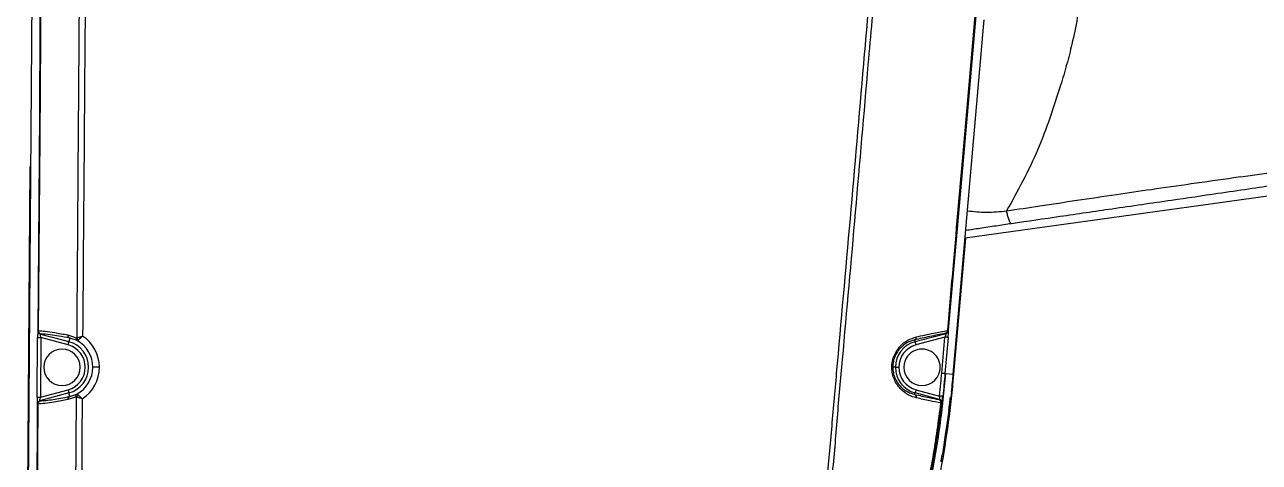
# Model space of a CAD drawing. Header units: millimetres. Extents: x -356 to 237, y 0 to 365.
# Drawn here: x 102.68 to 110.03, y 68.41 to 71.02 of the extents above; entities that cross this region are included whole.
import ezdxf

# ---------------------------------------------------------------- set-up
doc = ezdxf.new("R2010")
doc.units = ezdxf.units.MM

msp = doc.modelspace()

# ---------------------------------------------------------------- linework, layer by layer
at = {"color": 7, "linetype": 'Continuous', "lineweight": 25}
for p, q in [((102.7278, 71.3664), (102.6841, 65.2576)), ((108.2101, 68.9369), (108.391, 71.0045)), ((108.391, 71.0045), (108.3949, 71.0478)), ((102.6861, 65.8279), (102.7172, 70.1746)), ((102.7192, 70.1683), (102.7172, 70.1746)), ((108.283, 69.747), (108.2121, 68.9367)), ((102.7586, 68.8008), (102.7612, 69.1555)), ((102.7629, 69.1957), (102.7644, 69.1967)), ((102.7789, 69.1776), (102.7775, 69.1766)), ((102.7775, 69.1766), (102.9473, 69.1311)), ((102.7808, 69.1553), (102.7783, 68.8007)), ((102.9422, 69.1121), (102.7808, 69.1553)), ((102.9404, 69.1712), (102.9895, 69.1547)), ((102.9529, 69.1521), (102.9473, 69.1311)), ((102.9967, 69.1375), (102.9529, 69.1521)), ((107.9807, 69.1416), (107.9835, 69.1311)), ((107.9835, 69.1311), (108.1676, 69.1804)), ((108.1603, 69.1581), (107.9886, 69.1121)), ((108.1415, 68.9429), (108.1603, 69.1581)), ((108.1799, 69.1564), (108.1611, 68.9412)), ((108.1676, 69.1804), (108.1664, 69.1813)), ((108.1774, 69.1985), (108.1809, 69.1986)), ((108.1809, 69.1986), (108.1821, 69.1977)), ((103.1287, 68.9783), (103.0893, 68.9783)), ((107.8663, 68.9783), (107.8505, 68.9783)), ((107.8663, 68.9783), (107.886, 68.9783)), ((108.1611, 68.9412), (108.1649, 68.9409)), ((108.1649, 68.9409), (108.2101, 68.9369)), ((102.9473, 68.8256), (102.7744, 68.7793)), ((102.7744, 68.7793), (102.7758, 68.7783)), ((102.7783, 68.8007), (102.9422, 68.8446)), ((102.9869, 68.8008), (102.9405, 68.7855)), ((102.953, 68.8044), (102.9473, 68.8256)), ((102.953, 68.8044), (102.9943, 68.8179)), ((102.977, 66.5539), (102.993, 68.8007)), ((107.9811, 68.8165), (107.9835, 68.8256)), ((108.1278, 68.7869), (107.9835, 68.8256)), ((107.9886, 68.8446), (108.1286, 68.8071)), ((108.184, 68.721), (108.1955, 68.7991)), ((108.1932, 68.7995), (108.1955, 68.7991)), ((108.1959, 68.8013), (108.1955, 68.7991)), ((102.7612, 68.7594), (102.7598, 68.7604)), ((108.1409, 68.7648), (108.1372, 68.7653)), ((108.1391, 68.4165), (108.138, 68.4166)), ((108.1391, 68.4165), (108.1389, 68.4155)), ((108.1391, 68.4165), (108.1456, 68.4607))]:
    msp.add_line(p, q, dxfattribs=at)
at = {"color": 7, "linetype": 'Continuous', "lineweight": 25, "flags": 128}
for points in [[(102.7644, 69.1967), (102.7736, 70.4903), (102.7772, 70.9985), (102.7808, 71.5067)], [(102.7817, 71.5067), (102.7733, 70.3517), (102.765, 69.1967)], [(108.3729, 71.3928), (108.2654, 70.164), (108.1809, 69.1986)], [(111.8481, 70.2439), (109.6843, 69.9423), (108.2809, 69.7467)], [(102.7612, 69.1555), (102.7617, 69.1555), (102.7629, 69.1555), (102.7647, 69.1554), (102.7672, 69.1554), (102.7701, 69.1554), (102.7735, 69.1554), (102.7771, 69.1554), (102.7808, 69.1553)], [(108.1799, 69.1564), (108.1794, 69.1564), (108.1782, 69.1565), (108.1764, 69.1567), (108.1739, 69.1569), (108.171, 69.1572), (108.1676, 69.1575), (108.164, 69.1578), (108.1603, 69.1581)], [(102.9422, 69.1121), (102.9432, 69.1157), (102.9441, 69.1192), (102.945, 69.1225), (102.9457, 69.1253), (102.9464, 69.1277), (102.9469, 69.1295), (102.9472, 69.1306), (102.9473, 69.1311)], [(107.9886, 69.1121), (107.9877, 69.1157), (107.9867, 69.1192), (107.9859, 69.1225), (107.9851, 69.1253), (107.9845, 69.1277), (107.984, 69.1295), (107.9837, 69.1306), (107.9835, 69.1311)], [(108.1611, 68.9412), (108.1606, 68.9413), (108.1594, 68.9414), (108.1575, 68.9415), (108.1551, 68.9417), (108.1521, 68.942), (108.1488, 68.9423), (108.1452, 68.9426), (108.1415, 68.9429)], [(102.7586, 68.8008), (102.7591, 68.8008), (102.7603, 68.8008), (102.7622, 68.8008), (102.7647, 68.8008), (102.7676, 68.8008), (102.771, 68.8007), (102.7746, 68.8007), (102.7783, 68.8007)], [(102.9422, 68.8446), (102.9432, 68.841), (102.9441, 68.8375), (102.945, 68.8342), (102.9457, 68.8314), (102.9464, 68.829), (102.9469, 68.8272), (102.9472, 68.8261), (102.9473, 68.8256)], [(107.9886, 68.8446), (107.9877, 68.841), (107.9867, 68.8375), (107.9859, 68.8342), (107.9851, 68.8314), (107.9845, 68.829), (107.984, 68.8272), (107.9837, 68.8261), (107.9835, 68.8256)], [(108.1481, 68.805), (108.1476, 68.805), (108.1464, 68.8052), (108.1446, 68.8054), (108.1421, 68.8056), (108.1392, 68.8059), (108.1359, 68.8063), (108.1323, 68.8067), (108.1286, 68.8071)], [(108.2004, 68.8321), (108.1979, 68.8152), (108.1959, 68.8013)], [(102.7618, 68.7594), (102.7535, 67.6021), (102.7493, 67.0235), (102.7449, 66.4457)], [(108.184, 68.721), (108.1736, 68.6505), (108.1625, 68.575), (108.1538, 68.5161), (108.1456, 68.4607)]]:
    msp.add_lwpolyline(points, dxfattribs=at)
at = {"color": 7, "linetype": 'Continuous', "lineweight": 25}
for centre, radius, start, end in [((102.7824, 69.1954), 0.0196, 180.15648, 255.23281), ((102.7826, 69.1956), 0.0197, 179.64625, 254.93117), ((102.7841, 69.1966), 0.0197, 179.64535, 254.93376), ((102.7845, 69.1964), 0.0196, 179.15896, 254.29484), ((102.9588, 69.1696), 0.0185, 174.98039, 251.439), ((103.0061, 69.1515), 0.0169, 168.98937, 235.97592), ((103.019, 69.1583), 0.0237, 188.80581, 229.75348), ((102.9064, 68.9783), 0.2223, 0.00093, 56.48604), ((107.9741, 69.1569), 0.0167, 293.3841, 8.24765), ((108.159, 69.1986), 0.0184, 287.85152, 359.6266), ((108.1613, 69.2003), 0.0197, 285.07527, 354.94168), ((108.1624, 69.1994), 0.0197, 285.06107, 354.95588), ((102.9064, 68.9783), 0.1083, 0.00031, 179.99969), ((102.9064, 68.9783), 0.1385, 284.99965, 75.00035), ((102.9064, 68.9783), 0.1581, 285.00038, 74.99962), ((102.9064, 68.9783), 0.183, 0.00108, 60.42104), ((108.0245, 68.9783), 0.1581, 104.9985, 180.00078), ((108.0245, 68.9783), 0.1385, 105.00167, 179.99924), ((108.0245, 68.9783), 0.1083, 337.47745, 157.47759), ((108.0245, 68.9783), 0.1083, 157.47793, 337.47712), ((102.9064, 68.9783), 0.1083, 180.00031, 359.99969), ((102.9064, 68.9783), 0.183, 298.71097, 0.00055), ((102.9064, 68.9783), 0.2223, 302.66363, 359.99929), ((108.0245, 68.9783), 0.1581, 179.99922, 255.0015), ((108.0245, 68.9783), 0.1385, 180.00076, 254.99833), ((102.7795, 68.7602), 0.0197, 105.06753, 179.52776), ((102.7809, 68.7593), 0.0197, 105.07539, 179.51818), ((102.7814, 68.7594), 0.0196, 105.67188, 180.01629), ((102.9589, 68.7869), 0.0184, 108.67493, 184.42852), ((103.0035, 68.8038), 0.0169, 123.21536, 190.30837), ((103.0164, 68.7967), 0.0238, 129.48358, 170.26718), ((107.9741, 68.8001), 0.0179, 346.19816, 66.96052), ((108.1186, 68.7684), 0.0189, 350.36314, 71.52963), ((108.1213, 68.7671), 0.0197, 353.37914, 74.91547), ((108.1226, 68.7679), 0.0197, 353.3793, 74.93422)]:
    msp.add_arc(centre, radius, start, end, dxfattribs=at)
for points, knots in [([(106.7568, 66.7597), (106.8243, 66.8502), (106.9593, 67.0309), (107.1375, 67.3179), (107.2847, 67.6212), (107.3925, 67.941), (107.4589, 68.2721), (107.4867, 68.608), (107.5609, 69.4449), (107.6347, 70.2699), (107.7031, 71.0833), (107.7348, 71.382), (107.7383, 71.6849), (107.6997, 71.9866), (107.6226, 72.2818), (107.5079, 72.5645), (107.3574, 72.8298), (107.1737, 73.0738), (106.9604, 73.2918), (106.7204, 73.4801), (106.458, 73.6362), (106.1776, 73.7556), (105.8839, 73.8407), (105.6824, 73.8643), (105.5814, 73.8762)], [0, 0, 0, 0, 0.040049, 0.080022, 0.119662, 0.15941, 0.199404, 0.239163, 0.278913, 0.497538, 0.533029, 0.56852, 0.604113, 0.64022, 0.676108, 0.712057, 0.74817, 0.784014, 0.820127, 0.856075, 0.891961, 0.928112, 0.963965, 1, 1, 1, 1]), ([(105.5835, 73.9033), (105.673, 73.8928), (105.8512, 73.8719), (106.1122, 73.8023), (106.3639, 73.706), (106.6028, 73.5811), (106.8261, 73.4302), (107.0309, 73.2551), (107.2145, 73.0579), (107.3749, 72.8414), (107.5099, 72.6083), (107.6176, 72.3612), (107.6967, 72.1036), (107.7457, 71.8389), (107.7653, 71.5712), (107.7506, 71.3059), (107.7254, 71.0437), (107.6602, 70.2832), (107.5923, 69.4949), (107.5178, 68.6787), (107.4929, 68.3309), (107.4367, 67.9843), (107.3328, 67.6466), (107.1825, 67.3258), (106.9951, 67.0243), (106.8509, 66.8365), (106.7789, 66.7428)], [0, 0, 0, 0, 0.031708, 0.0632, 0.094889, 0.126548, 0.158007, 0.189678, 0.221312, 0.252768, 0.284449, 0.316077, 0.347541, 0.379248, 0.41076, 0.441917, 0.472769, 0.503619, 0.710934, 0.751657, 0.7925, 0.833821, 0.875118, 0.916614, 0.958341, 1, 1, 1, 1]), ([(102.9955, 69.1546), (102.9993, 69.6794), (103.0037, 70.2866), (103.0087, 70.9763), (103.0104, 71.2237), (103.0125, 71.4717), (103.0134, 71.7219), (103.0393, 71.8873), (103.0523, 71.9704)], [0, 0, 0, 0, 0.558663, 0.646453, 0.734246, 0.822031, 0.910613, 1, 1, 1, 1]), ([(103.0843, 71.9532), (103.07, 71.8496), (103.0414, 71.6425), (103.0472, 71.3291), (103.0426, 71.0167), (103.0408, 70.7041), (103.0359, 70.0865), (103.0321, 69.573), (103.0291, 69.1637)], [0, 0, 0, 0, 0.112268, 0.224222, 0.33619, 0.448158, 0.560126, 1, 1, 1, 1]), ([(108.9979, 71.7342), (108.9989, 71.7101), (109.0008, 71.6605), (109.0008, 71.5683), (108.9956, 71.42), (108.9739, 71.1916), (108.9326, 70.9659), (108.8861, 70.7804), (108.8614, 70.6992), (108.8491, 70.6585)], [0, 0, 0, 0, 0.066312, 0.136659, 0.253369, 0.474232, 0.76676, 0.883119, 1, 1, 1, 1]), ([(108.1774, 69.1985), (108.1887, 69.3282), (108.2206, 69.694), (108.2842, 70.4256), (108.3362, 71.0275), (108.3679, 71.3933)], [0, 0, 0, 0, 0.177278, 0.5, 1, 1, 1, 1]), ([(108.5278, 69.9101), (108.5939, 69.9202), (108.7331, 69.9416), (108.9512, 69.9742), (109.1722, 70.007), (109.3993, 70.0399), (109.6317, 70.0732), (109.8691, 70.1078), (110.0573, 70.1318), (110.1913, 70.1495), (110.2818, 70.1614), (110.3743, 70.1735), (110.4685, 70.1858), (110.5647, 70.1984), (110.6627, 70.2111), (110.7665, 70.2246), (110.9325, 70.2464), (111.1454, 70.2749), (111.3861, 70.3063), (111.5865, 70.3318), (111.744, 70.3516), (111.9095, 70.3698), (112.0964, 70.3949), (112.3164, 70.4228), (112.5279, 70.4498), (112.7218, 70.4744), (112.9098, 70.498), (113.0746, 70.5193), (113.2231, 70.5389), (113.3475, 70.5555), (113.473, 70.5721), (113.5972, 70.5888), (113.7213, 70.6055), (113.9014, 70.6298), (114.1412, 70.6625), (114.3407, 70.6904), (114.4418, 70.7045)], [0, 0, 0, 0, 0.033613, 0.070819, 0.110835, 0.145956, 0.186175, 0.228878, 0.266558, 0.281543, 0.296845, 0.312463, 0.328396, 0.344643, 0.361204, 0.378079, 0.397262, 0.445411, 0.486075, 0.51929, 0.546944, 0.565913, 0.602998, 0.641709, 0.677434, 0.710185, 0.739973, 0.772682, 0.793698, 0.815297, 0.835772, 0.85734, 0.878322, 0.898719, 0.948691, 1, 1, 1, 1]), ([(108.8491, 70.6585), (108.8075, 70.5278), (108.7249, 70.2678), (108.5933, 70.0289), (108.5278, 69.9101)], [0, 0, 0, 0, 0.5028304, 1, 1, 1, 1]), ([(114.4418, 70.677), (114.3707, 70.6669), (114.2393, 70.6482), (114.0584, 70.6225), (113.91, 70.6014), (113.7673, 70.5811), (113.6309, 70.5617), (113.4899, 70.5416), (113.36, 70.5231), (113.2302, 70.5046), (113.0955, 70.4854), (112.9942, 70.471), (112.9281, 70.4616), (112.9015, 70.4579), (112.8785, 70.4546), (112.8606, 70.452), (112.8498, 70.4505), (112.8375, 70.4488), (112.7988, 70.4433), (112.7219, 70.4323), (112.6185, 70.4176), (112.5141, 70.4028), (112.4231, 70.3898), (112.3372, 70.3776), (112.2679, 70.3678), (112.2114, 70.3597), (112.167, 70.3534), (112.1136, 70.3458), (112.0551, 70.3375), (111.9961, 70.3291), (111.9479, 70.3222), (111.915, 70.3175), (111.8977, 70.3151), (111.8857, 70.3133), (111.8425, 70.3072), (111.7553, 70.2947), (111.6543, 70.2803), (111.5635, 70.2674), (111.4896, 70.2568), (111.4029, 70.2445), (111.2964, 70.2293), (111.1729, 70.2117), (111.0445, 70.1934), (110.9275, 70.1768), (110.8331, 70.1633), (110.7515, 70.1517), (110.6738, 70.1406), (110.5907, 70.1287), (110.4696, 70.1115), (110.3173, 70.0897), (110.1385, 70.0643), (109.9623, 70.0389), (109.7543, 70.0085), (109.4834, 69.969), (109.1705, 69.9234), (108.853, 69.877), (108.6538, 69.8479), (108.5574, 69.8339)], [0, 0, 0, 0, 0.0362423, 0.0669766, 0.0922029, 0.1119211, 0.139678, 0.1617449, 0.1838111, 0.2058773, 0.2279428, 0.2524577, 0.2575007, 0.2616715, 0.2659746, 0.2692657, 0.2707992, 0.2714635, 0.2755425, 0.2905248, 0.3106411, 0.3282678, 0.3437315, 0.357032, 0.3720671, 0.3790187, 0.385877, 0.3946983, 0.4062079, 0.4157166, 0.4247892, 0.4307353, 0.432536, 0.4335593, 0.436872, 0.4545645, 0.4780105, 0.4883485, 0.5008903, 0.5156356, 0.5325847, 0.5551389, 0.5785919, 0.5980396, 0.6148057, 0.6267251, 0.6396308, 0.654405, 0.6690952, 0.7013763, 0.7320457, 0.7602264, 0.7912297, 0.8381009, 0.8983896, 0.9508452, 1, 1, 1, 1]), ([(108.2953, 69.9105), (108.3321, 69.9068), (108.4096, 69.8989), (108.4872, 69.9062), (108.5278, 69.9101)], [0, 0, 0, 0, 0.475792, 1, 1, 1, 1]), ([(108.5574, 69.8339), (108.5547, 69.8359), (108.5462, 69.8424), (108.5409, 69.8613), (108.5333, 69.8842), (108.5297, 69.9011), (108.5278, 69.9101)], [0, 0, 0, 0, 0.119719, 0.380291, 0.67052, 1, 1, 1, 1]), ([(108.5574, 69.8339), (108.5267, 69.8293), (108.4638, 69.82), (108.373, 69.8061), (108.3129, 69.797), (108.285, 69.7928)], [0, 0, 0, 0, 0.337719, 0.692473, 1, 1, 1, 1]), ([(102.7627, 69.1953), (102.7625, 69.1936), (102.7619, 69.1882), (102.7616, 69.1789), (102.7613, 69.1673), (102.7612, 69.1595), (102.7612, 69.1555)], [0, 0, 0, 0, 0.129365, 0.40899, 0.698792, 1, 1, 1, 1]), ([(102.7629, 69.1957), (102.7629, 69.1957), (102.7628, 69.1956), (102.7628, 69.1954), (102.7627, 69.1953)], [0, 0, 0, 0, 0.419337, 1, 1, 1, 1]), ([(102.7644, 69.1967), (102.7644, 69.1967), (102.7646, 69.1967), (102.7648, 69.1967), (102.765, 69.1967)], [0, 0, 0, 0, 0.4042301, 1, 1, 1, 1]), ([(102.765, 69.1967), (102.7788, 69.1956), (102.8115, 69.1928), (102.87, 69.1843), (102.9145, 69.1761), (102.9404, 69.1712)], [0, 0, 0, 0, 0.235489, 0.554559, 1, 1, 1, 1]), ([(102.7774, 69.1764), (102.7774, 69.1765), (102.7774, 69.1765), (102.7775, 69.1766), (102.7775, 69.1766)], [0, 0, 0, 0, 0.661012, 1, 1, 1, 1]), ([(102.7808, 69.1553), (102.7803, 69.1581), (102.7793, 69.1627), (102.7781, 69.169), (102.7774, 69.1733), (102.7774, 69.1757), (102.7774, 69.1764)], [0, 0, 0, 0, 0.3943946, 0.6681118, 0.8944806, 1, 1, 1, 1]), ([(102.7792, 69.1776), (102.7792, 69.1776), (102.7791, 69.1776), (102.779, 69.1776), (102.7789, 69.1776)], [0, 0, 0, 0, 0.710351, 1, 1, 1, 1]), ([(102.9529, 69.1521), (102.9309, 69.1562), (102.8922, 69.1635), (102.8344, 69.1726), (102.7984, 69.1758), (102.7792, 69.1776)], [0, 0, 0, 0, 0.382726, 0.672069, 1, 1, 1, 1]), ([(102.9895, 69.1547), (102.9907, 69.1543), (102.9927, 69.1535), (102.9947, 69.1543), (102.9955, 69.1546)], [0, 0, 0, 0, 0.556254, 1, 1, 1, 1]), ([(102.9955, 69.1546), (102.9977, 69.1552), (103.0026, 69.1566), (103.0106, 69.1588), (103.0196, 69.1612), (103.0259, 69.1628), (103.0291, 69.1637)], [0, 0, 0, 0, 0.19655, 0.439746, 0.712564, 1, 1, 1, 1]), ([(103.0291, 69.1637), (103.0264, 69.1613), (103.0215, 69.157), (103.0145, 69.1505), (103.0087, 69.145), (103.0051, 69.1416), (103.0037, 69.1402)], [0, 0, 0, 0, 0.307339, 0.569133, 0.825251, 1, 1, 1, 1]), ([(107.9915, 68.7958), (107.9756, 68.8006), (107.942, 68.8108), (107.8963, 68.8452), (107.8657, 68.8875), (107.8498, 68.9304), (107.8439, 68.9673), (107.8456, 69.0056), (107.8551, 69.0423), (107.8711, 69.0751), (107.8974, 69.11), (107.9367, 69.1424), (107.9734, 69.1539), (107.9907, 69.1593)], [0, 0, 0, 0, 0.098509, 0.208117, 0.334426, 0.404913, 0.479495, 0.556155, 0.632024, 0.704335, 0.771902, 0.892703, 1, 1, 1, 1]), ([(107.9807, 69.1416), (107.9649, 69.1366), (107.934, 69.1269), (107.9003, 69.0998), (107.8776, 69.0719), (107.8627, 69.0439), (107.8524, 69.0125), (107.8512, 68.9897), (107.8505, 68.9783)], [0, 0, 0, 0, 0.220003, 0.428378, 0.563874, 0.697302, 0.848922, 1, 1, 1, 1]), ([(108.1646, 69.1811), (108.1332, 69.1746), (108.0717, 69.1621), (108.0106, 69.1483), (107.9807, 69.1416)], [0, 0, 0, 0, 0.5124374, 1, 1, 1, 1]), ([(107.9907, 69.1593), (108.0246, 69.1669), (108.0867, 69.1808), (108.1492, 69.193), (108.1774, 69.1985)], [0, 0, 0, 0, 0.547364, 1, 1, 1, 1]), ([(108.1676, 69.1804), (108.1676, 69.1803), (108.1677, 69.1797), (108.1673, 69.1784), (108.1668, 69.1763), (108.1656, 69.1726), (108.1634, 69.1664), (108.1615, 69.1612), (108.1603, 69.1581)], [0, 0, 0, 0, 0.019951, 0.074763, 0.165766, 0.292145, 0.573344, 1, 1, 1, 1]), ([(108.1664, 69.1813), (108.1662, 69.1813), (108.1656, 69.1813), (108.165, 69.1811), (108.1646, 69.1811)], [0, 0, 0, 0, 0.351748, 1, 1, 1, 1]), ([(108.1799, 69.1564), (108.1804, 69.162), (108.1813, 69.1725), (108.1819, 69.1855), (108.1826, 69.1937), (108.1822, 69.1969), (108.1821, 69.1977)], [0, 0, 0, 0, 0.4078419, 0.7654775, 0.9396052, 1, 1, 1, 1]), ([(103.0037, 69.1402), (103.0025, 69.1391), (103.0005, 69.1372), (102.9978, 69.1374), (102.9967, 69.1375)], [0, 0, 0, 0, 0.570598, 1, 1, 1, 1]), ([(108.1649, 68.9409), (108.1544, 68.837), (108.1315, 68.6107), (108.0684, 68.2552), (107.9832, 67.8735), (107.8878, 67.5373), (107.792, 67.2618), (107.7058, 67.0536), (107.6146, 66.8717), (107.5163, 66.7197), (107.4021, 66.5846), (107.2704, 66.4578), (107.1217, 66.3265), (106.9686, 66.184), (106.8292, 66.0279), (106.7076, 65.854), (106.6041, 65.6616), (106.5107, 65.433), (106.4645, 65.2648), (106.4398, 65.1749)], [0, 0, 0, 0, 0.073632, 0.160427, 0.254544, 0.349495, 0.406756, 0.460249, 0.50839, 0.550075, 0.587673, 0.632921, 0.678952, 0.727587, 0.780471, 0.826234, 0.876995, 0.934303, 1, 1, 1, 1]), ([(108.2121, 68.9367), (108.2027, 68.8409), (108.1837, 68.6491), (108.1361, 68.363), (108.0787, 68.078), (108.0102, 67.7959), (107.9306, 67.5176), (107.8448, 67.2664), (107.7532, 67.0432), (107.6678, 66.8707), (107.5801, 66.7296), (107.494, 66.6175), (107.3648, 66.4786), (107.1877, 66.3214), (106.9772, 66.1319), (106.8627, 65.9837), (106.8058, 65.9101)], [0, 0, 0, 0, 0.083856, 0.167954, 0.25251, 0.337132, 0.420822, 0.504668, 0.568235, 0.630952, 0.672116, 0.712834, 0.753911, 0.837197, 0.919115, 1, 1, 1, 1]), ([(107.8505, 68.9783), (107.8512, 68.9676), (107.8525, 68.9461), (107.8622, 68.9149), (107.8775, 68.8859), (107.902, 68.8561), (107.9366, 68.8298), (107.9669, 68.8208), (107.9811, 68.8165)], [0, 0, 0, 0, 0.143205, 0.287597, 0.432966, 0.57911, 0.802288, 1, 1, 1, 1]), ([(108.1286, 68.8071), (108.1312, 68.8324), (108.1358, 68.8777), (108.1397, 68.923), (108.1415, 68.9429)], [0, 0, 0, 0, 0.5599963, 1, 1, 1, 1]), ([(108.1611, 68.9412), (108.1591, 68.9187), (108.1552, 68.8733), (108.1505, 68.8279), (108.1481, 68.805)], [0, 0, 0, 0, 0.495348, 1, 1, 1, 1]), ([(108.2004, 68.8321), (108.2023, 68.8518), (108.2057, 68.8867), (108.2087, 68.9216), (108.2101, 68.9369)], [0, 0, 0, 0, 0.562774, 1, 1, 1, 1]), ([(102.7586, 68.8008), (102.7586, 68.7953), (102.7585, 68.785), (102.759, 68.7724), (102.759, 68.7643), (102.7596, 68.7612), (102.7598, 68.7604)], [0, 0, 0, 0, 0.406905, 0.764305, 0.938813, 1, 1, 1, 1]), ([(102.9405, 68.7855), (102.9138, 68.7805), (102.8683, 68.772), (102.8086, 68.7633), (102.7757, 68.7606), (102.7618, 68.7594)], [0, 0, 0, 0, 0.4511195, 0.7692942, 1, 1, 1, 1]), ([(102.7744, 68.7793), (102.7743, 68.7794), (102.7741, 68.7799), (102.7744, 68.7812), (102.7745, 68.7832), (102.7752, 68.7868), (102.7764, 68.7927), (102.7776, 68.7977), (102.7783, 68.8007)], [0, 0, 0, 0, 0.021509, 0.07733, 0.168909, 0.295057, 0.578214, 1, 1, 1, 1]), ([(102.7758, 68.7783), (102.7759, 68.7783), (102.7759, 68.7783), (102.776, 68.7783), (102.7761, 68.7783)], [0, 0, 0, 0, 0.409609, 1, 1, 1, 1]), ([(102.7761, 68.7783), (102.7874, 68.7792), (102.8133, 68.7812), (102.8539, 68.7867), (102.9016, 68.7945), (102.9346, 68.8008), (102.953, 68.8044)], [0, 0, 0, 0, 0.18984, 0.436409, 0.685878, 1, 1, 1, 1]), ([(102.993, 68.8007), (102.9918, 68.8011), (102.9898, 68.8019), (102.9878, 68.8011), (102.9869, 68.8008)], [0, 0, 0, 0, 0.557712, 1, 1, 1, 1]), ([(103.0263, 68.7912), (103.0231, 68.7921), (103.0169, 68.7938), (103.008, 68.7964), (103.0001, 68.7987), (102.9952, 68.8001), (102.993, 68.8007)], [0, 0, 0, 0, 0.287164, 0.559841, 0.803071, 1, 1, 1, 1]), ([(102.9943, 68.8179), (102.9954, 68.8179), (102.9982, 68.8181), (103.0002, 68.8162), (103.0013, 68.815)], [0, 0, 0, 0, 0.429845, 1, 1, 1, 1]), ([(103.0013, 68.815), (103.0027, 68.8136), (103.0063, 68.8101), (103.0102, 68.8062), (103.0138, 68.8029), (103.0185, 68.7984), (103.0229, 68.7944), (103.0263, 68.7912)], [0, 0, 0, 0, 0.175066, 0.431371, 0.484398, 0.593746, 1, 1, 1, 1]), ([(103.0263, 68.7912), (103.0233, 68.3735), (103.0178, 67.6277), (103.0125, 66.8819), (103.0102, 66.5537)], [0, 0, 0, 0, 0.56, 1, 1, 1, 1]), ([(107.9811, 68.8165), (108.0099, 68.8102), (108.0576, 68.7997), (108.1055, 68.7901), (108.1246, 68.7864)], [0, 0, 0, 0, 0.602399, 1, 1, 1, 1]), ([(108.1372, 68.7653), (108.1148, 68.7698), (108.0662, 68.7795), (108.0177, 68.7901), (107.9915, 68.7958)], [0, 0, 0, 0, 0.4596834, 1, 1, 1, 1]), ([(108.1246, 68.7864), (108.1251, 68.7862), (108.1257, 68.7861), (108.1263, 68.7861), (108.1264, 68.7861)], [0, 0, 0, 0, 0.762566, 1, 1, 1, 1]), ([(108.1264, 68.7861), (108.1267, 68.7863), (108.1271, 68.7866), (108.1276, 68.7868), (108.1278, 68.7869)], [0, 0, 0, 0, 0.559759, 1, 1, 1, 1]), ([(108.1286, 68.8071), (108.1286, 68.8057), (108.1287, 68.8029), (108.1287, 68.7982), (108.1287, 68.7941), (108.1285, 68.7906), (108.1284, 68.7886), (108.128, 68.7875), (108.1278, 68.7869)], [0, 0, 0, 0, 0.21399, 0.404237, 0.698327, 0.82366, 0.917023, 1, 1, 1, 1]), ([(108.1422, 68.7657), (108.1425, 68.7668), (108.1437, 68.7706), (108.1448, 68.7789), (108.1465, 68.7909), (108.1476, 68.8), (108.1481, 68.805)], [0, 0, 0, 0, 0.086796, 0.305234, 0.625883, 1, 1, 1, 1]), ([(108.184, 68.721), (108.1858, 68.7358), (108.189, 68.762), (108.1919, 68.7881), (108.1932, 68.7995)], [0, 0, 0, 0, 0.566788, 1, 1, 1, 1]), ([(108.1959, 68.8013), (108.1954, 68.801), (108.1945, 68.8004), (108.1936, 68.7998), (108.1932, 68.7995)], [0, 0, 0, 0, 0.560368, 1, 1, 1, 1]), ([(102.7444, 66.4458), (102.7455, 66.5896), (102.7479, 66.8775), (102.7509, 67.3092), (102.7554, 67.9366), (102.7588, 68.42), (102.7612, 68.7594)], [0, 0, 0, 0, 0.186488, 0.373191, 0.559899, 1, 1, 1, 1]), ([(102.7618, 68.7594), (102.7617, 68.7594), (102.7615, 68.7594), (102.7613, 68.7594), (102.7612, 68.7594)], [0, 0, 0, 0, 0.713057, 1, 1, 1, 1]), ([(107.6069, 66.8869), (107.6559, 66.9853), (107.7532, 67.1812), (107.8608, 67.491), (107.953, 67.8041), (108.0292, 68.1215), (108.0934, 68.4418), (108.1226, 68.6574), (108.1372, 68.7653)], [0, 0, 0, 0, 0.1679751, 0.3343199, 0.5006589, 0.6672079, 0.8334897, 1, 1, 1, 1]), ([(108.1409, 68.7648), (108.1262, 68.6569), (108.0969, 68.4412), (108.033, 68.1207), (107.9572, 67.803), (107.8652, 67.4896), (107.7579, 67.1792), (107.6598, 66.9833), (107.6105, 66.8848)], [0, 0, 0, 0, 0.166437, 0.332655, 0.499157, 0.665483, 0.831867, 1, 1, 1, 1]), ([(108.1422, 68.7657), (108.142, 68.7655), (108.1415, 68.7652), (108.1411, 68.765), (108.1409, 68.7648)], [0, 0, 0, 0, 0.560146, 1, 1, 1, 1]), ([(108.138, 68.4166), (108.1395, 68.4249), (108.142, 68.4396), (108.1445, 68.4543), (108.1456, 68.4607)], [0, 0, 0, 0, 0.561759, 1, 1, 1, 1]), ([(108.138, 68.4166), (108.1382, 68.4164), (108.1385, 68.416), (108.1388, 68.4157), (108.1389, 68.4155)], [0, 0, 0, 0, 0.560719, 1, 1, 1, 1])]:
    msp.add_open_spline(points, degree=3, knots=knots, dxfattribs=at)

doc.saveas('drawing.dxf')
